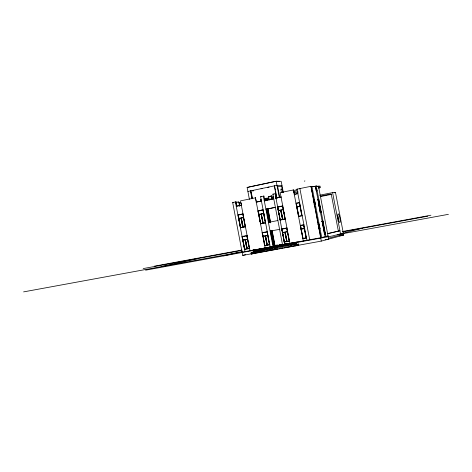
<?xml version="1.0" encoding="UTF-8"?>
<svg xmlns="http://www.w3.org/2000/svg" width="472" height="472" viewBox="0 0 472 472"><rect width="100%" height="100%" fill="white"/><g stroke="black" fill="none" stroke-linecap="round" stroke-linejoin="round"><path stroke-width="0.71" d="M304.292 181.154L304.918 180.941M279.837 245.121L283.283 244.561L282.527 244.738L272.869 194.157L275.158 193.732L276.12 198.789M284.297 247.829L321.29 241.109L343.699 235.062L335.503 192.517L332.595 192.6L319.627 195.225M328.477 238.224L343.539 234.23M253.724 252.308L251.015 252.962L251.228 254.066L298.782 245.198L298.57 244.089L294.947 244.75M362.171 228.271L332.53 235.941L145.588 270.173M251.015 252.962L298.57 244.089M328.028 235.888L320.647 237.752L242.101 252.142M292.829 244.124L294.77 243.64L294.558 242.531L292.616 243.003L292.829 244.124L255.429 250.957L255.222 249.859L257.441 249.334M294.15 243.912L296.563 243.31L296.776 244.419L294.363 245.033L294.15 243.912L253.122 251.411L253.328 252.508L255.429 251.995M251.228 254.066L254.603 253.228M306.947 240.248L297 189.154L310.989 186.304L320.86 237.693M303.272 240.927L293.401 189.903L294.611 194.924M252.821 252.721L288.504 244M296.351 242.201L252.915 250.307L255.712 249.653M236.808 206.211L235.988 201.892L232.678 202.488L242.714 255.387L245.546 254.691M298.145 241.87L250.602 250.762L253.983 249.965M327.615 233.728L339.946 230.761L327.474 233.64M285.772 243.941L284.598 244.225L285.825 244L285.436 244.095M284.669 244.337L275.158 193.732M274.633 246.054L277.501 245.357M279.471 244.933L279.005 245.015M281.471 244.455L281.955 244.343M253.122 251.411L255.918 250.738M255.429 250.957L256.538 250.685M279.164 245.222L283.023 244.343M265.223 247.894L255.399 197.78L256.497 202.063M276.203 245.263L276.616 245.169M277.182 245.157L276.12 245.41L277.754 245.145M270.721 246.868L270.196 246.998L260.609 196.7L263.942 196.104L264.898 201.125M306.139 237.811L303.596 225.038L300.528 225.622L302.971 238.401L306.139 237.811L303.655 225.032M302.847 238.708L306.464 238.041M302.971 238.401L300.528 225.622M289.259 240.927L286.734 228.253L289.218 240.932L284.356 241.835L281.937 229.162L286.834 228.236M245.009 251.605L235.392 201.922L235.988 201.892M223.669 255.871L242.301 251.57M284.356 241.835L281.937 229.162M286.722 241.393L284.887 232.318L286.681 241.404M286.988 241.345L285.253 232.248M269.884 244.779L264.538 245.77L264.119 242.992M267.146 231.982L269.465 244.579L267.176 231.976L262.355 232.891L264.751 245.452L262.42 232.879M249.369 248.284L246.891 235.841L249.328 248.29L244.632 249.163L242.266 236.72L247.003 235.817M244.708 249.417L249.682 248.508M279.489 245.186L274.037 246.254M161.164 266.656L198.73 258.361M249.399 199.361L247.121 187.396L276.179 181.213L281.182 181.337L283.336 192.588M248.915 187.071L275.595 181.395L279.489 181.49M247.894 191.449L276.964 185.319L281.955 185.36M261.004 188.788L262.544 188.464M267.594 187.402L269.034 187.095M281.406 189.325L282.215 189.154L280.822 189.166L281.477 192.611M249.983 250.703L240.513 200.865L255.677 197.768M289.902 243.381L280.203 192.635L293.643 189.897M315.449 186.328L310.983 186.493L315.449 186.328L325.114 236.619M237.953 202.211L238.791 202.04L239.605 206.341M316.24 190.806L315.414 186.511L318.5 186.34L328.654 239.121L325.096 239.77M269.317 200.122L268.633 196.553L271.842 195.974L272.415 199.196M271.842 195.974L268.633 196.553M317.101 186.629L318.5 186.34M239.758 205.892L239.215 203.019L240.614 202.73M264.243 198.653L264.65 198.57L264.928 200.016M271.595 197.137L272.008 197.054M275.288 196.376L275.701 196.293M241.334 205.19L236.218 206.24L241.623 205.172M281.046 197.042L275.736 198.134L281.3 197.036M311.85 190.936L312.741 190.753L311.85 190.765M316.252 190.859L317.143 190.676L316.287 190.694M318.919 228.501L319.886 228.306L319.137 224.406L318.222 224.578M334.058 192.812L335.503 192.517M320.429 196.104L331.202 193.927L338.471 231.699M320.441 196.588L331.244 194.411M275.388 207.338L265.901 209.243L275.648 207.314M261.423 210.176L262.727 209.91M313.196 199.768L314.446 199.644M238.165 215.102L242.891 214.164L245.257 226.613L240.519 227.528L238.277 215.09M258.202 211.072L263.01 210.123L265.4 222.684L260.591 223.616L258.314 211.067M277.737 207.149L282.616 206.181L285.041 218.86L280.15 219.804L277.737 207.149L280.15 219.804M296.274 203.426L299.431 202.807L301.873 215.58L298.717 216.188L296.369 203.42M314.075 199.998L314.435 199.927L315.184 203.815L314.818 203.892L314.199 200.647M268.007 209.869L266.432 210.046L268.007 209.869L270.344 222.117M317.727 199.774L318.081 199.703M318.447 199.727L318.801 199.656L317.851 199.75M314.069 203.951L315.184 203.815M314.057 204.234L315.302 204.093M320.14 212.335L320.5 212.27M320.128 212.618L321.326 212.441L320.966 212.512M279.837 229.28L270.344 231.091M321.81 221.368L323.001 221.156L322.642 221.226M321.928 221.628L322.282 221.563M274.905 246.024L272.149 231.599L271.801 231.663L274.556 246.089L273.005 246.478L263.4 196.122L263.942 196.104M243.05 240.213L247.558 239.363M263.14 236.419L267.742 235.552M265.624 235.953L267.235 244.992L265.594 235.959M282.722 232.725L287.418 231.84M301.313 229.215L304.287 228.654M322.736 225.162L323.674 224.985L323.314 225.05M317.916 224.342L319.149 224.117M319.137 224.406L318.777 224.477L319.52 228.371L319.886 228.306M242.997 239.941L247.623 239.068M263.087 236.147L267.801 235.257M282.669 232.448L287.466 231.545M301.26 228.938L304.328 228.359M322.553 224.914L322.913 224.843M323.261 224.778L323.621 224.707L322.683 224.89M322.606 225.185L322.966 225.114M318.789 228.525L319.155 228.454L318.405 224.542M318.777 228.814L320.004 228.572L319.638 228.637M324.341 234.212L325.403 233.976L325.043 234.041L323.568 226.041M264.751 245.452L269.571 244.555M324.335 234.501L325.515 234.236L325.155 234.301M289.725 241.115L284.144 242.16L283.448 237.965M154.373 266.178L241.965 250.036M342.589 231.498L430.912 215.22M143.193 268.586L241.918 250.408M342.731 231.852L427.791 216.194M23.6 291.885L238.041 252.555M281.583 244.549L282.988 244.29M278.958 245.092L280.238 244.856M281.436 244.62L282.846 244.366M272.574 246.526L273.188 246.413M273.359 246.378L273.713 246.313L270.946 231.811L270.598 231.876L272.149 231.599M273.878 246.213L283.66 244.396M337.427 234.672L448.4 214.335M273.353 247.552L274.781 247.293M283.725 245.658L285.153 245.393M293.708 243.829L296.563 243.31M339.409 235.841L343.699 235.062M269.606 249.369L271.052 249.104M274.669 248.449L276.12 248.183M290.357 245.587L291.784 245.328M242.714 255.387L252.089 253.682M255.328 253.098L278.037 248.968M279.229 248.756L283.088 248.054M277.902 245.216L276.391 245.487M247.21 235.498L241.959 236.496L242.62 239.357M270.603 231.044L272.173 230.773L275.076 245.989M267.382 231.652L262.043 232.672L262.414 234.029M300.298 225.38L303.903 224.696M322.051 221.604L322.99 221.439L322.636 221.51L323.302 224.991M287.047 227.905L281.619 228.938L282.256 231.705M275.17 245.7L273.937 245.882M294.009 192.676L298.345 192.021M245.564 226.831L240.431 227.828M245.257 226.613L242.891 214.164M242.702 227.103L241.003 218.176L242.767 227.091M240.519 227.528L238.23 215.09M260.656 223.899L265.606 222.92M263.069 223.132L261.352 214.123L263.134 223.126M268.674 222.341L277.908 220.53M260.591 223.616L258.267 211.067M280.038 220.117L285.359 219.085M285.041 218.86L282.616 206.181M298.717 216.188L296.322 203.426M302.109 215.816L298.593 216.506M301.785 215.592L299.431 202.807M320.264 212.311L321.208 212.182L320.854 212.247L319.385 204.6M238.897 218.329L243.393 217.421M238.944 218.601L243.44 217.692M258.933 214.335L263.523 213.409M261.205 214.164L262.916 223.167L261.158 214.17M258.986 214.607L263.577 213.68M278.521 210.718L283.2 209.774M237.971 214.872L243.092 213.84M278.468 210.441L283.147 209.497M281.041 210.217L282.775 219.297L280.999 210.217M297.059 207.025L300.027 206.423M263.01 210.123L265.358 222.69M297.006 206.748L299.974 206.146M263.111 209.804L257.889 210.854L258.656 214.288M266.438 209.196L268.031 209.061L270.515 222.088M277.518 206.919L282.834 205.851M314.199 203.928L315.001 203.851L314.252 199.963M318.482 203.025L319.255 202.96L318.624 199.691L319.202 202.972M296.044 203.196L299.643 202.476M313.502 200.01L314.435 199.927M317.969 199.432L318.812 199.385M239.215 203.019L240.608 202.942M238.791 202.04L235.888 202.187L236.578 205.81M232.678 202.488L233.274 202.458M260.609 196.7L261.158 196.677M272.869 194.157L273.394 194.145M250.998 190.9L250.467 190.906L251.977 198.83M252.148 190.883L253.564 190.865M297 189.154L297.472 189.154M300.351 188.558L299.879 188.558L309.697 239.758M247.121 187.396L248.508 187.396M315.414 186.511L317.408 186.523M310.989 186.304L321.29 241.109M277.636 186.346L281.684 186.363M332.595 192.6L340.754 234.968M316.305 186.328L325.934 236.413M321.031 212.211L319.308 203.231L318.529 203.296L320.187 211.609M322.813 221.474L323.438 224.743M319.249 203.243L320.978 212.223M322.759 221.486L323.385 224.755M325.167 234.018L323.438 225.026L325.22 234.012L324.471 234.189L323.532 229.327M318.458 199.455L318.712 201.119M317.904 199.739L318.157 201.048M322.105 221.598L322.736 224.878M322.789 225.15L323.32 227.929M318.801 205.355L319.066 206.754M319.733 210.547L319.998 211.928M311.886 186.31L321.715 237.481M318.954 224.442L319.703 228.336M314.199 199.975L314.948 203.863M318.901 224.454L319.65 228.348M313.685 199.969L314.435 203.88M313.626 200.659L313.874 201.963M318.346 225.227L318.972 228.489M296.18 203.898L296.451 205.296M296.717 206.701L297.389 210.199M298.056 213.704L298.463 215.804M300.428 226.082L301.637 232.395M302.31 235.9L302.582 237.304M295.696 244.826L295.909 245.953M281.489 185.354L282.858 192.511M284.162 212.819L284.427 214.211M277.442 185.325L279.778 197.538M276.179 181.213L279.3 197.556M285.212 232.253L286.952 241.351M274.568 185.874L275.382 190.151M275.654 191.579L276.881 197.998M274.326 185.874L276.798 198.818M277.784 208.311L278.981 214.559M279.247 215.952L279.908 219.421M282.522 233.091L283.182 236.572M273.642 198.942L273.235 196.8L272.828 196.883L273.235 199.031M271.341 195.992L272.019 199.567M268.733 199.986L268.32 197.815L267.913 197.898L268.326 200.069M267.512 200.234L267.099 198.063L266.686 198.151L267.099 200.317M266.285 200.488L265.872 198.317L265.465 198.399L265.878 200.57M267.659 209.94L270.132 222.908M267.329 209.999L267.606 211.444M268.291 215.043L268.568 216.489M272.574 237.493L273.264 241.098M273.949 244.708L274.226 246.148M266.78 209.981L269.128 222.288M266.403 209.025L269.005 222.666M270.509 230.56L273.524 246.355M271.123 234.637L271.382 236.024M272.568 242.236L272.834 243.617M263.877 213.244L264.137 214.624M261.405 201.485L260.992 199.326L260.585 199.408L260.998 201.568M258.916 215.663L260.096 221.858M263.205 238.165L263.86 241.611M251.128 191.602L252.337 197.945M250.732 190.9L252.207 198.659M241.216 203.013L241.487 204.459M241.334 218.117L243.045 227.038M245.44 239.758L247.139 248.697M242.337 236.708L244.697 249.145M238.112 215.592L238.384 217.031M238.655 218.471L240.295 227.109M242.897 240.803L243.582 244.407M243.853 245.847L244.537 249.452M337.775 216.141A4.513 0.944 79 0 0 339.864 222.637A4.513 0.944 79 0 0 339.374 215.834A4.513 0.944 79 0 0 337.775 216.141A4.508 0.95 79 0 1 338.689 221.515M313.414 186.717A22.739 1.398 -11.9 0 1 319.928 186.617M293.124 190.605A22.739 1.398 -11.9 0 1 296.758 189.809M318.706 187.166A22.739 1.363 -11.9 0 1 318.635 188.269M293.962 191.52A22.739 1.363 -11.9 0 1 296.982 190.865M313.496 186.641A22.815 1.086 -11 0 0 315.261 186.198L316.659 185.974A24.544 1.168 -11 0 1 315.815 186.186M315.597 186.245A24.544 1.168 -11 0 1 313.727 186.7M267.081 245.015L265.252 236.024L267.034 245.027M246.927 248.732L245.115 239.823L246.897 248.738M247.186 248.685L245.375 239.776L247.186 248.685M261.441 201.066L256.231 202.134L261.441 201.066M273.707 198.547L264.231 200.494L273.707 198.547M297.85 193.597L294.251 194.334L297.85 193.597M318.712 202.978L318.405 203.326L319.485 203.196L318.712 202.978M243.074 227.038L241.263 218.129L243.074 227.038M282.51 219.35L280.675 210.276L282.51 219.35"/></g></svg>
